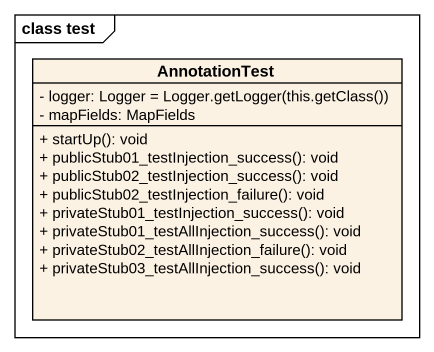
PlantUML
@startuml
mainframe class test
hide circle
hide empty members
skinparam classAttributeIconSize 0
class AnnotationTest {
  {field} - logger: Logger = Logger.getLogger(this.getClass())
  - mapFields: MapFields
  + startUp(): void
  + publicStub01_testInjection_success(): void
  + publicStub02_testInjection_success(): void
  + publicStub02_testInjection_failure(): void
  + privateStub01_testInjection_success(): void
  + privateStub01_testAllInjection_success(): void
  + privateStub02_testAllInjection_failure(): void
  + privateStub03_testAllInjection_success(): void
}
@enduml
